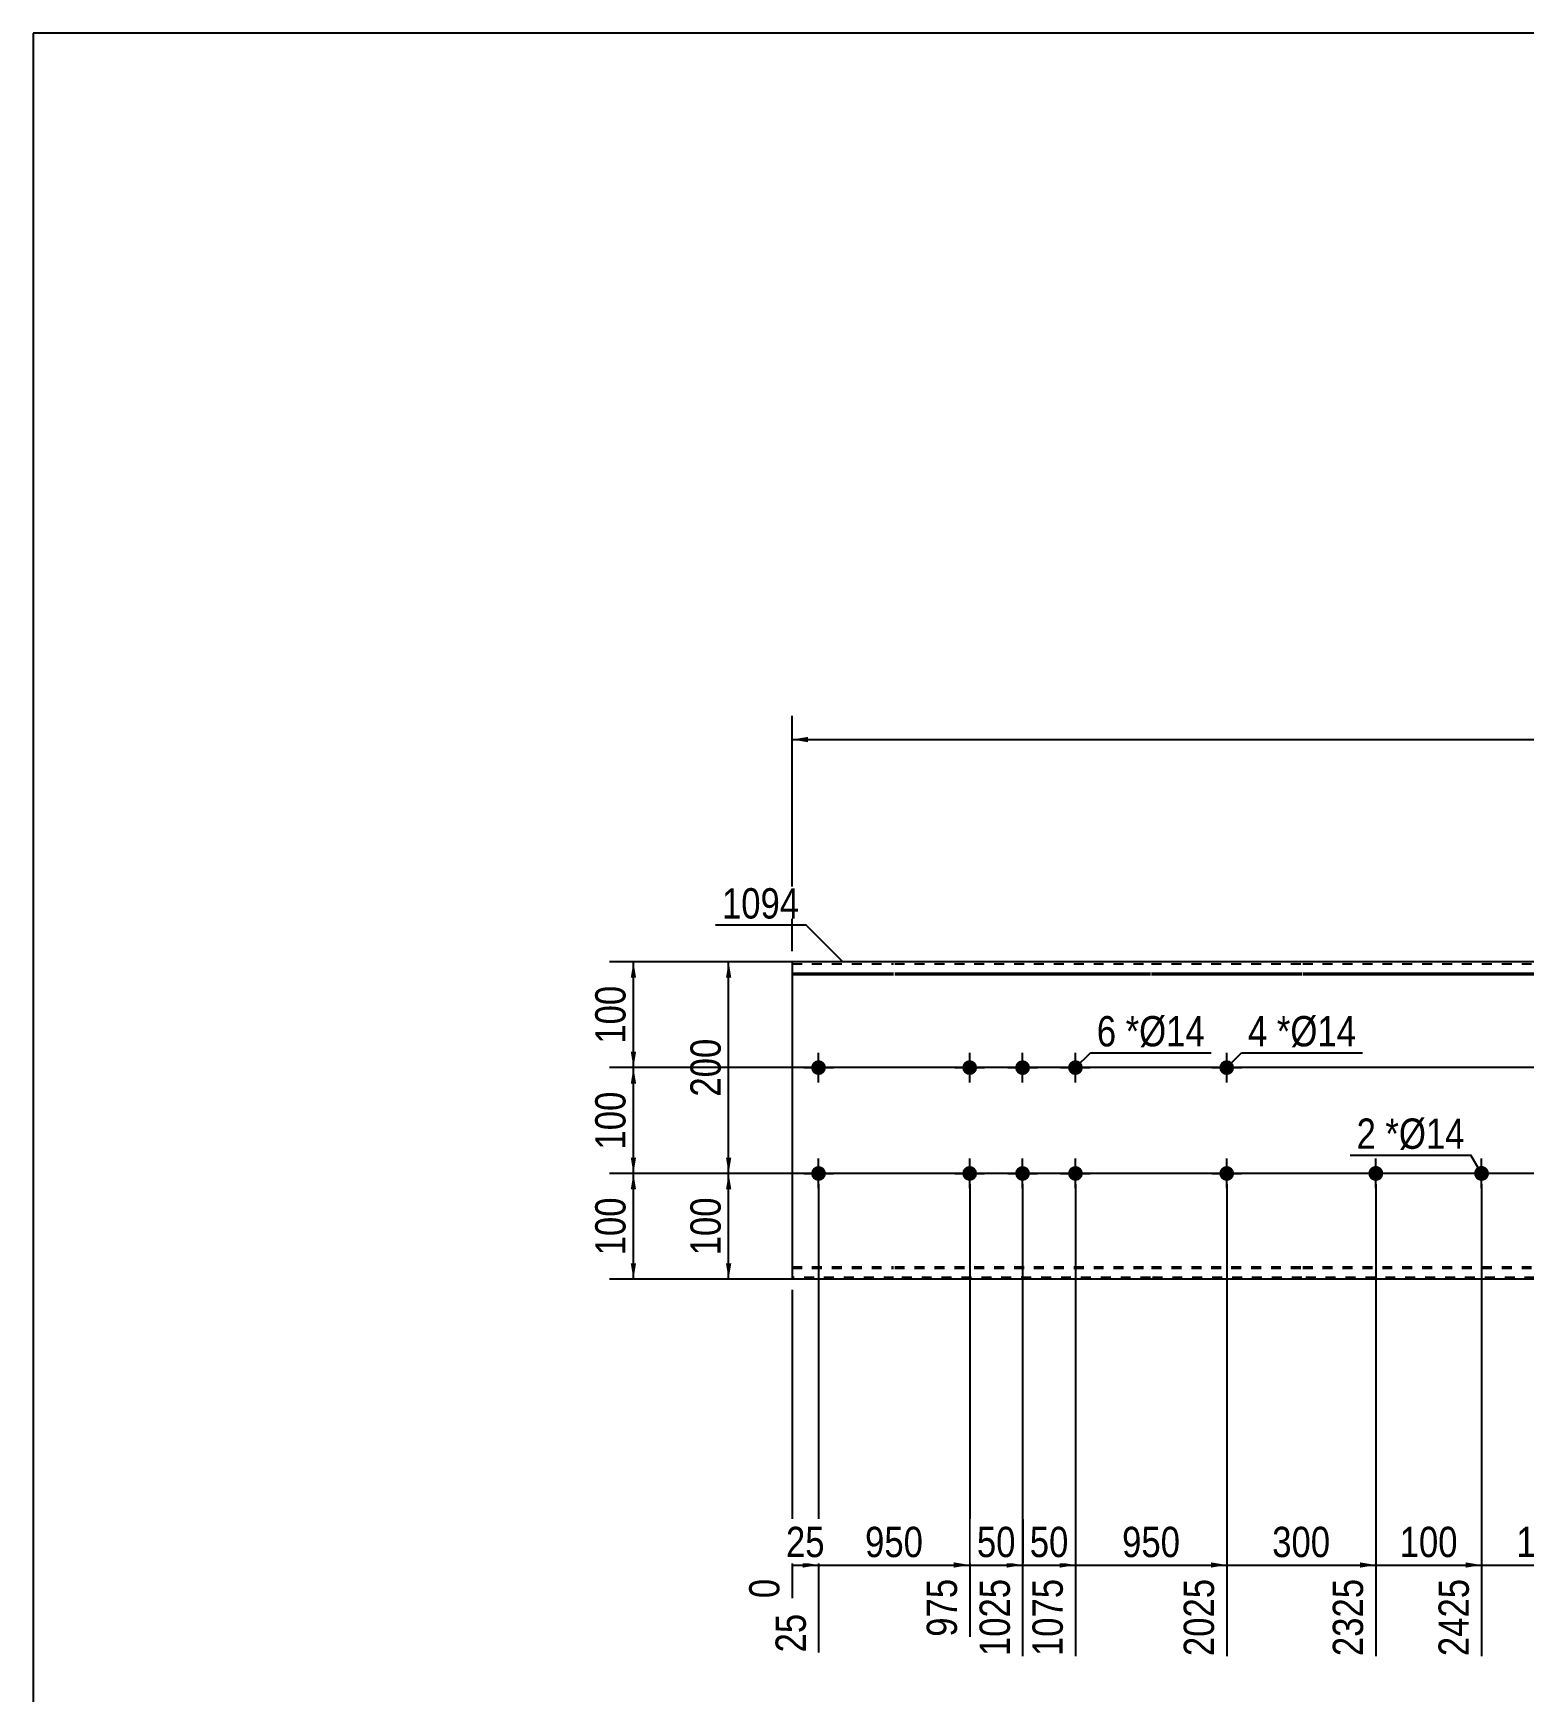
# Model space of a CAD drawing. Header units: millimetres. Extents: x -74 to 328, y -174 to 103.
# Drawn here: x -71.8 to 69.2, y -54 to 102.8 of the extents above; entities that cross this region are included whole.
import ezdxf

# ---------------------------------------------------------------- set-up
doc = ezdxf.new("R2010")
doc.units = ezdxf.units.MM
doc.linetypes.add('DXK_LINE_DOT1', pattern=[1.8814, 0.9407, -0.9407])
doc.styles.add('Arial Narrow', font='ARIALN.TTF', dxfattribs={"height": 0.2})

# ---------------------------------------------------------------- blocks, each defined once
blk = doc.blocks.new('Unknown-629083229-1918')
at = {"color": 5, "linetype": 'Continuous'}
for p, q in [((328.25, 102.75), (-71.75, 102.75)), ((-71.75, 102.75), (-71.75, -174.25))]:
    blk.add_line(p, q, dxfattribs=at)
blk = doc.blocks.new('Bolt-629083229-1223 - 1203')
at = {"linetype": 'Continuous'}
for points in [[(16.09, 5, -1), (17.49, 5, -1)], [(21.09, 5, -1), (22.49, 5, -1)], [(26.09, 5, -1), (27.49, 5, -1)], [(16.09, -5, -1), (17.49, -5, -1)], [(21.09, -5, -1), (22.49, -5, -1)], [(26.09, -5, -1), (27.49, -5, -1)]]:
    blk.add_hatch(color=3, dxfattribs=at).paths.add_polyline_path(points)
at = {"color": 3, "linetype": 'Continuous'}
for p, q in [((16.79, 3.6), (16.79, 6.4)), ((21.79, 3.6), (21.79, 6.4)), ((26.79, 3.6), (26.79, 6.4)), ((15.39, 5), (18.19, 5)), ((20.39, 5), (23.19, 5)), ((25.39, 5), (28.19, 5)), ((16.79, -6.4), (16.79, -3.6)), ((21.79, -6.4), (21.79, -3.6)), ((26.79, -6.4), (26.79, -3.6)), ((15.39, -5), (18.19, -5)), ((20.39, -5), (23.19, -5)), ((25.39, -5), (28.19, -5))]:
    blk.add_line(p, q, dxfattribs=at)
blk = doc.blocks.new('Part-629083229-1218 - 1203')
at = {"color": 2, "linetype": 'Continuous'}
for p, q in [((9.6, 15), (0, 15)), ((0, 15), (0, -15)), ((33.89, 15), (9.7, 15)), ((48.18, 15), (33.99, 15)), ((72.08, 15), (48.28, 15)), ((95.98, 15), (72.18, 15)), ((109.48, 15), (96.08, 15)), ((133.38, 15), (109.58, 15)), ((157.28, 15), (133.48, 15)), ((181.18, 15), (157.38, 15)), ((195.48, 15), (181.28, 15)), ((208.98, 15), (195.58, 15)), ((233.27, 15), (209.08, 15)), ((246.77, 15), (233.37, 15)), ((256.47, 15), (246.87, 15)), ((256.47, -15), (256.47, 15)), ((0, 13.94), (9.6, 13.94)), ((0, 13.81), (9.6, 13.81)), ((9.7, 13.94), (33.89, 13.94)), ((9.7, 13.81), (33.89, 13.81)), ((33.99, 13.94), (48.18, 13.94)), ((33.99, 13.81), (48.18, 13.81)), ((48.28, 13.94), (72.08, 13.94)), ((48.28, 13.81), (72.08, 13.81)), ((72.18, 13.94), (95.98, 13.94)), ((72.18, 13.81), (95.98, 13.81)), ((96.08, 13.94), (109.48, 13.94)), ((96.08, 13.81), (109.48, 13.81)), ((109.58, 13.94), (133.38, 13.94)), ((109.58, 13.81), (133.38, 13.81)), ((133.48, 13.94), (157.28, 13.94)), ((133.48, 13.81), (157.28, 13.81)), ((157.38, 13.94), (181.18, 13.94)), ((157.38, 13.81), (181.18, 13.81)), ((181.28, 13.94), (195.48, 13.94)), ((181.28, 13.81), (195.48, 13.81)), ((195.58, 13.94), (208.98, 13.94)), ((195.58, 13.81), (208.98, 13.81)), ((209.08, 13.94), (233.27, 13.94)), ((209.08, 13.81), (233.27, 13.81)), ((233.37, 13.94), (246.77, 13.94)), ((233.37, 13.81), (246.77, 13.81)), ((246.87, 13.94), (256.47, 13.94)), ((246.87, 13.81), (256.47, 13.81)), ((9.6, -15), (0, -15)), ((33.89, -15), (9.7, -15)), ((48.18, -15), (33.99, -15)), ((72.08, -15), (48.28, -15)), ((95.98, -15), (72.18, -15)), ((109.48, -15), (96.08, -15)), ((133.38, -15), (109.58, -15)), ((157.28, -15), (133.48, -15)), ((181.18, -15), (157.38, -15)), ((195.48, -15), (181.28, -15)), ((208.98, -15), (195.58, -15)), ((233.27, -15), (209.08, -15)), ((246.77, -15), (233.37, -15)), ((256.47, -15), (246.87, -15))]:
    blk.add_line(p, q, dxfattribs=at)
at = {"color": 7, "linetype": 'DXK_LINE_DOT1'}
for p, q in [((0, 14.82), (9.6, 14.82)), ((9.7, 14.82), (33.89, 14.82)), ((33.99, 14.82), (48.18, 14.82)), ((48.28, 14.82), (72.08, 14.82)), ((72.18, 14.82), (95.98, 14.82)), ((96.08, 14.82), (109.48, 14.82)), ((109.58, 14.82), (133.38, 14.82)), ((133.48, 14.82), (157.28, 14.82)), ((157.38, 14.82), (181.18, 14.82)), ((181.28, 14.82), (195.48, 14.82)), ((195.58, 14.82), (208.98, 14.82)), ((209.08, 14.82), (233.27, 14.82)), ((233.37, 14.82), (246.77, 14.82)), ((246.87, 14.82), (256.47, 14.82)), ((0, -13.81), (9.6, -13.81)), ((0, -13.94), (9.6, -13.94)), ((9.7, -13.81), (33.89, -13.81)), ((9.7, -13.94), (33.89, -13.94)), ((33.99, -13.81), (48.18, -13.81)), ((33.99, -13.94), (48.18, -13.94)), ((48.28, -13.81), (72.08, -13.81)), ((48.28, -13.94), (72.08, -13.94)), ((72.18, -13.81), (95.98, -13.81)), ((72.18, -13.94), (95.98, -13.94)), ((96.08, -13.81), (109.48, -13.81)), ((96.08, -13.94), (109.48, -13.94)), ((109.58, -13.81), (133.38, -13.81)), ((109.58, -13.94), (133.38, -13.94)), ((133.48, -13.81), (157.28, -13.81)), ((133.48, -13.94), (157.28, -13.94)), ((157.38, -13.81), (181.18, -13.81)), ((157.38, -13.94), (181.18, -13.94)), ((181.28, -13.81), (195.48, -13.81)), ((181.28, -13.94), (195.48, -13.94)), ((195.58, -13.81), (208.98, -13.81)), ((195.58, -13.94), (208.98, -13.94)), ((209.08, -13.81), (233.27, -13.81)), ((209.08, -13.94), (233.27, -13.94)), ((233.37, -13.81), (246.77, -13.81)), ((233.37, -13.94), (246.77, -13.94)), ((246.87, -13.81), (256.47, -13.81)), ((246.87, -13.94), (256.47, -13.94)), ((9.6, -14.82), (0, -14.82)), ((33.89, -14.82), (9.7, -14.82)), ((48.18, -14.82), (33.99, -14.82)), ((72.08, -14.82), (48.28, -14.82)), ((95.98, -14.82), (72.18, -14.82)), ((109.48, -14.82), (96.08, -14.82)), ((133.38, -14.82), (109.58, -14.82)), ((157.28, -14.82), (133.48, -14.82)), ((181.18, -14.82), (157.38, -14.82)), ((195.48, -14.82), (181.28, -14.82)), ((208.98, -14.82), (195.58, -14.82)), ((233.27, -14.82), (209.08, -14.82)), ((246.77, -14.82), (233.37, -14.82)), ((256.47, -14.82), (246.87, -14.82))]:
    blk.add_line(p, q, dxfattribs=at)
blk = doc.blocks.new('Bolt-629083229-1222 - 1203')
at = {"linetype": 'Continuous'}
for points in [[(1.8, 5, -1), (3.2, 5, -1)], [(40.39, 5, -1), (41.79, 5, -1)]]:
    blk.add_hatch(color=3, dxfattribs=at).paths.add_polyline_path(points)
at = {"color": 3, "linetype": 'Continuous'}
for p, q in [((2.5, 3.6), (2.5, 6.4)), ((41.09, 3.6), (41.09, 6.4)), ((1.1, 5), (3.9, 5)), ((39.69, 5), (42.49, 5))]:
    blk.add_line(p, q, dxfattribs=at)
blk = doc.blocks.new('Bolt-629083229-1224 - 1203')
at = {"linetype": 'Continuous'}
for points in [[(1.8, -5, -1), (3.2, -5, -1)], [(40.39, -5, -1), (41.79, -5, -1)]]:
    blk.add_hatch(color=3, dxfattribs=at).paths.add_polyline_path(points)
at = {"color": 3, "linetype": 'Continuous'}
for p, q in [((2.5, -6.4), (2.5, -3.6)), ((41.09, -6.4), (41.09, -3.6)), ((1.1, -5), (3.9, -5)), ((39.69, -5), (42.49, -5))]:
    blk.add_line(p, q, dxfattribs=at)
blk = doc.blocks.new('Bolt-629083229-1226 - 1203')
at = {"linetype": 'Continuous'}
for points in [[(55.18, -5.7), (55.04, -5.68), (54.9, -5.64), (54.77, -5.57), (54.66, -5.47), (54.58, -5.35), (54.52, -5.22), (54.49, -5.07), (54.49, -4.93), (54.52, -4.78), (54.58, -4.65), (54.66, -4.53), (54.77, -4.43), (54.9, -4.36), (55.04, -4.31), (55.18, -4.3), (55.33, -4.31), (55.47, -4.36), (55.6, -4.43), (55.71, -4.53), (55.79, -4.65), (55.85, -4.78), (55.88, -4.93), (55.88, -5.07), (55.85, -5.22), (55.79, -5.35), (55.71, -5.47), (55.6, -5.57), (55.47, -5.64), (55.33, -5.68)], [(65.18, -5.7), (65.04, -5.68), (64.9, -5.64), (64.77, -5.57), (64.66, -5.47), (64.58, -5.35), (64.52, -5.22), (64.49, -5.07), (64.49, -4.93), (64.52, -4.78), (64.58, -4.65), (64.66, -4.53), (64.77, -4.43), (64.9, -4.36), (65.04, -4.31), (65.18, -4.3), (65.33, -4.31), (65.47, -4.36), (65.6, -4.43), (65.71, -4.53), (65.79, -4.65), (65.85, -4.78), (65.88, -4.93), (65.88, -5.07), (65.85, -5.22), (65.79, -5.35), (65.71, -5.47), (65.6, -5.57), (65.47, -5.64), (65.33, -5.68)]]:
    blk.add_hatch(color=3, dxfattribs=at).paths.add_polyline_path(points)
at = {"color": 3, "linetype": 'Continuous'}
for p, q in [((55.18, -6.4), (55.18, -3.6)), ((65.18, -6.4), (65.18, -3.6)), ((56.58, -5), (53.78, -5)), ((66.58, -5), (63.78, -5))]:
    blk.add_line(p, q, dxfattribs=at)
blk = doc.blocks.new('StraightDimension-629083229-1293 - 1203')
at = {"linetype": 'Continuous'}
blk.add_hatch(color=7, dxfattribs=at).paths.add_polyline_path([(53.68, -41.75), (55.18, -42), (53.68, -42.25)])
at = {"color": 7, "linetype": 'Continuous'}
for p, q in [((41.09, -6), (41.09, -50.61)), ((55.18, -6), (55.18, -50.61)), ((41.09, -42), (55.18, -42))]:
    blk.add_line(p, q, dxfattribs=at)
at = {"color": 0}
blk.add_wipeout([(51.48, -41.85), (51.48, -37.65), (44.79, -37.65), (44.79, -41.85)], dxfattribs=at)
at = {"color": 0, "linetype": 'Continuous'}
blk.add_wipeout([(54.58, -42.7), (50.38, -42.7), (50.38, -51.21), (54.58, -51.21)], dxfattribs=at)
at = {"color": 3, "style": 'Arial Narrow'}
blk.add_text('300', height=2.863, dxfattribs=at).set_placement((45.39, -41.25))
at = {"color": 3, "linetype": 'Continuous', "style": 'Arial Narrow'}
blk.add_text('2325', height=2.863, rotation=90.0002, dxfattribs=at).set_placement((53.98, -50.61))
blk = doc.blocks.new('StraightDimension-629083229-1297 - 1203')
at = {"linetype": 'Continuous'}
blk.add_hatch(color=7, dxfattribs=at).paths.add_polyline_path([(15.29, -41.75), (16.79, -42), (15.29, -42.25)])
at = {"color": 7, "linetype": 'Continuous'}
for p, q in [((2.5, -6), (2.5, -50.26)), ((16.79, -6), (16.79, -48.78)), ((2.5, -42), (16.79, -42))]:
    blk.add_line(p, q, dxfattribs=at)
at = {"color": 0}
blk.add_wipeout([(12.99, -41.85), (12.99, -37.65), (6.3, -37.65), (6.3, -41.85)], dxfattribs=at)
at = {"color": 0, "linetype": 'Continuous'}
blk.add_wipeout([(16.19, -42.7), (11.99, -42.7), (11.99, -49.38), (16.19, -49.38)], dxfattribs=at)
at = {"color": 3, "style": 'Arial Narrow'}
blk.add_text('950', height=2.863, dxfattribs=at).set_placement((6.9, -41.25))
at = {"color": 3, "linetype": 'Continuous', "style": 'Arial Narrow'}
blk.add_text('975', height=2.863, rotation=90.0002, dxfattribs=at).set_placement((15.59, -48.78))
blk = doc.blocks.new('StraightDimension-629083229-1292 - 1203')
at = {"linetype": 'Continuous'}
blk.add_hatch(color=7, dxfattribs=at).paths.add_polyline_path([(63.68, -41.75), (65.18, -42), (63.68, -42.25)])
at = {"color": 7, "linetype": 'Continuous'}
for p, q in [((55.18, -6), (55.18, -50.61)), ((65.18, -6), (65.18, -50.61)), ((55.18, -42), (65.18, -42))]:
    blk.add_line(p, q, dxfattribs=at)
at = {"color": 0}
blk.add_wipeout([(63.53, -41.85), (63.53, -37.65), (56.84, -37.65), (56.84, -41.85)], dxfattribs=at)
at = {"color": 0, "linetype": 'Continuous'}
blk.add_wipeout([(64.58, -42.7), (60.38, -42.7), (60.38, -51.21), (64.58, -51.21)], dxfattribs=at)
at = {"color": 3, "style": 'Arial Narrow'}
blk.add_text('100', height=2.863, dxfattribs=at).set_placement((57.44, -41.25))
at = {"color": 3, "linetype": 'Continuous', "style": 'Arial Narrow'}
blk.add_text('2425', height=2.863, rotation=90.0002, dxfattribs=at).set_placement((63.98, -50.61))
blk = doc.blocks.new('StraightDimension-629083229-1291 - 1203')
at = {"linetype": 'Continuous'}
blk.add_hatch(color=7, dxfattribs=at).paths.add_polyline_path([(77.58, -41.75), (79.08, -42), (77.58, -42.25)])
at = {"color": 7, "linetype": 'Continuous'}
for p, q in [((65.18, -6), (65.18, -50.61)), ((79.08, -6), (79.08, -50.61)), ((65.18, -42), (79.08, -42))]:
    blk.add_line(p, q, dxfattribs=at)
at = {"color": 0}
blk.add_wipeout([(76.39, -41.85), (76.39, -37.65), (67.88, -37.65), (67.88, -41.85)], dxfattribs=at)
at = {"color": 0, "linetype": 'Continuous'}
blk.add_wipeout([(78.48, -42.7), (74.28, -42.7), (74.28, -51.21), (78.48, -51.21)], dxfattribs=at)
at = {"color": 3, "style": 'Arial Narrow'}
blk.add_text('1400', height=2.863, dxfattribs=at).set_placement((68.48, -41.25))
at = {"color": 3, "linetype": 'Continuous', "style": 'Arial Narrow'}
blk.add_text('3825', height=2.863, rotation=90.0002, dxfattribs=at).set_placement((77.88, -50.61))
blk = doc.blocks.new('StraightDimension-629083229-1380 - 1203')
at = {"linetype": 'Continuous'}
for points in [[(-6.25, 13.5), (-6, 15), (-5.75, 13.5)], [(-5.75, -3.5), (-6, -5), (-6.25, -3.5)]]:
    blk.add_hatch(color=7, dxfattribs=at).paths.add_polyline_path(points)
at = {"color": 7, "linetype": 'Continuous'}
for p, q in [((54.18, 15), (-8.25, 15)), ((-6, -5), (-6, 15)), ((163.28, -5), (-8.25, -5))]:
    blk.add_line(p, q, dxfattribs=at)
at = {"color": 0}
blk.add_wipeout([(-6.15, 8.34), (-10.35, 8.34), (-10.35, 1.66), (-6.15, 1.66)], dxfattribs=at)
at = {"color": 3, "style": 'Arial Narrow'}
blk.add_text('200', height=2.863, rotation=90.0002, dxfattribs=at).set_placement((-6.75, 2.26))
blk = doc.blocks.new('StraightDimension-629083229-1381 - 1203')
at = {"linetype": 'Continuous'}
for points in [[(-6.25, -6.5), (-6, -5), (-5.75, -6.5)], [(-5.75, -13.5), (-6, -15), (-6.25, -13.5)]]:
    blk.add_hatch(color=7, dxfattribs=at).paths.add_polyline_path(points)
at = {"color": 7, "linetype": 'Continuous'}
for p, q in [((163.28, -5), (-8.25, -5)), ((-6, -15), (-6, -5)), ((54.18, -15), (-8.25, -15))]:
    blk.add_line(p, q, dxfattribs=at)
at = {"color": 0}
blk.add_wipeout([(-6.15, -6.66), (-10.35, -6.66), (-10.35, -13.34), (-6.15, -13.34)], dxfattribs=at)
at = {"color": 3, "style": 'Arial Narrow'}
blk.add_text('100', height=2.863, rotation=90.0002, dxfattribs=at).set_placement((-6.75, -12.74))
blk = doc.blocks.new('StraightDimension-629083229-1398 - 1203')
at = {"linetype": 'Continuous'}
for points in [[(-15.25, -6.5), (-15, -5), (-14.75, -6.5)], [(-14.75, -13.5), (-15, -15), (-15.25, -13.5)]]:
    blk.add_hatch(color=7, dxfattribs=at).paths.add_polyline_path(points)
at = {"color": 7, "linetype": 'Continuous'}
for p, q in [((187.38, -5), (-17.25, -5)), ((-15, -15), (-15, -5)), ((-1, -15), (-17.25, -15))]:
    blk.add_line(p, q, dxfattribs=at)
at = {"color": 0}
blk.add_wipeout([(-15.15, -6.66), (-19.35, -6.66), (-19.35, -13.34), (-15.15, -13.34)], dxfattribs=at)
at = {"color": 3, "style": 'Arial Narrow'}
blk.add_text('100', height=2.863, rotation=90.0002, dxfattribs=at).set_placement((-15.75, -12.74))
blk = doc.blocks.new('StraightDimension-629083229-1416 - 1203')
at = {"linetype": 'Continuous'}
for points in [[(1.5, 35.75), (0, 36), (1.5, 36.25)], [(254.97, 36.25), (256.47, 36), (254.97, 35.75)]]:
    blk.add_hatch(color=7, dxfattribs=at).paths.add_polyline_path(points)
at = {"color": 7, "linetype": 'Continuous'}
for p, q in [((0, 16), (0, 38.25)), ((256.47, 16), (256.47, 38.25)), ((0, 36), (256.47, 36))]:
    blk.add_line(p, q, dxfattribs=at)
at = {"color": 0}
blk.add_wipeout([(133.41, 36.15), (133.41, 40.35), (123.06, 40.35), (123.06, 36.15)], dxfattribs=at)
at = {"color": 3, "style": 'Arial Narrow'}
blk.add_text('10050', height=2.863, dxfattribs=at).set_placement((123.66, 36.75))
blk = doc.blocks.new('StraightDimension-629083229-1294 - 1203')
at = {"linetype": 'Continuous'}
blk.add_hatch(color=7, dxfattribs=at).paths.add_polyline_path([(39.59, -41.75), (41.09, -42), (39.59, -42.25)])
at = {"color": 7, "linetype": 'Continuous'}
for p, q in [((26.79, -6), (26.79, -50.61)), ((41.09, -6), (41.09, -50.61)), ((26.79, -42), (41.09, -42))]:
    blk.add_line(p, q, dxfattribs=at)
at = {"color": 0}
blk.add_wipeout([(37.28, -41.85), (37.28, -37.65), (30.6, -37.65), (30.6, -41.85)], dxfattribs=at)
at = {"color": 0, "linetype": 'Continuous'}
blk.add_wipeout([(40.49, -42.7), (36.29, -42.7), (36.29, -51.21), (40.49, -51.21)], dxfattribs=at)
at = {"color": 3, "style": 'Arial Narrow'}
blk.add_text('950', height=2.863, dxfattribs=at).set_placement((31.2, -41.25))
at = {"color": 3, "linetype": 'Continuous', "style": 'Arial Narrow'}
blk.add_text('2025', height=2.863, rotation=90.0002, dxfattribs=at).set_placement((39.89, -50.61))
blk = doc.blocks.new('StraightDimension-629083229-1295 - 1203')
at = {"linetype": 'Continuous'}
blk.add_hatch(color=7, dxfattribs=at).paths.add_polyline_path([(25.29, -41.75), (26.79, -42), (25.29, -42.25)])
at = {"color": 7, "linetype": 'Continuous'}
for p, q in [((21.79, -6), (21.79, -50.61)), ((26.79, -6), (26.79, -50.61)), ((21.79, -42), (26.79, -42))]:
    blk.add_line(p, q, dxfattribs=at)
at = {"color": 0}
blk.add_wipeout([(26.72, -41.85), (26.72, -37.65), (21.87, -37.65), (21.87, -41.85)], dxfattribs=at)
at = {"color": 0, "linetype": 'Continuous'}
blk.add_wipeout([(26.19, -42.7), (21.99, -42.7), (21.99, -51.21), (26.19, -51.21)], dxfattribs=at)
at = {"color": 3, "style": 'Arial Narrow'}
blk.add_text('50', height=2.863, dxfattribs=at).set_placement((22.47, -41.25))
at = {"color": 3, "linetype": 'Continuous', "style": 'Arial Narrow'}
blk.add_text('1075', height=2.863, rotation=90.0002, dxfattribs=at).set_placement((25.59, -50.61))
blk = doc.blocks.new('StraightDimension-629083229-1296 - 1203')
at = {"linetype": 'Continuous'}
blk.add_hatch(color=7, dxfattribs=at).paths.add_polyline_path([(20.29, -41.75), (21.79, -42), (20.29, -42.25)])
at = {"color": 7, "linetype": 'Continuous'}
for p, q in [((16.79, -6), (16.79, -48.78)), ((21.79, -6), (21.79, -50.61)), ((16.79, -42), (21.79, -42))]:
    blk.add_line(p, q, dxfattribs=at)
at = {"color": 0}
blk.add_wipeout([(21.72, -41.85), (21.72, -37.65), (16.87, -37.65), (16.87, -41.85)], dxfattribs=at)
at = {"color": 0, "linetype": 'Continuous'}
blk.add_wipeout([(21.19, -42.7), (16.99, -42.7), (16.99, -51.21), (21.19, -51.21)], dxfattribs=at)
at = {"color": 3, "style": 'Arial Narrow'}
blk.add_text('50', height=2.863, dxfattribs=at).set_placement((17.47, -41.25))
at = {"color": 3, "linetype": 'Continuous', "style": 'Arial Narrow'}
blk.add_text('1025', height=2.863, rotation=90.0002, dxfattribs=at).set_placement((20.59, -50.61))
blk = doc.blocks.new('StraightDimension-629083229-1298 - 1203')
at = {"linetype": 'Continuous'}
blk.add_hatch(color=7, dxfattribs=at).paths.add_polyline_path([(1, -41.75), (2.5, -42), (1, -42.25)])
at = {"color": 7, "linetype": 'Continuous'}
for p, q in [((2.5, -6), (2.5, -50.26)), ((0, -16), (0, -45.13)), ((0, -42), (2.5, -42))]:
    blk.add_line(p, q, dxfattribs=at)
at = {"color": 0}
blk.add_wipeout([(3.68, -41.85), (3.68, -37.65), (-1.18, -37.65), (-1.18, -41.85)], dxfattribs=at)
at = {"color": 0, "linetype": 'Continuous'}
blk.add_wipeout([(1.9, -46), (-2.3, -46), (-2.3, -50.86), (1.9, -50.86)], dxfattribs=at)
at = {"color": 3, "style": 'Arial Narrow'}
blk.add_text('25', height=2.863, dxfattribs=at).set_placement((-0.58, -41.25))
at = {"color": 3, "linetype": 'Continuous', "style": 'Arial Narrow'}
blk.add_text('25', height=2.863, rotation=90.0002, dxfattribs=at).set_placement((1.3, -50.26))
at = {"color": 0, "linetype": 'Continuous'}
blk.add_wipeout([(-0.6, -42.7), (-4.8, -42.7), (-4.8, -45.73), (-0.6, -45.73)], dxfattribs=at)
at = {"color": 3, "linetype": 'Continuous', "style": 'Arial Narrow'}
blk.add_text('0', height=2.86, rotation=90.0002, dxfattribs=at).set_placement((-1.2, -45.13))
blk = doc.blocks.new('StraightDimension-629083229-1396 - 1203')
at = {"linetype": 'Continuous'}
for points in [[(-15.25, 13.5), (-15, 15), (-14.75, 13.5)], [(-14.75, 6.5), (-15, 5), (-15.25, 6.5)]]:
    blk.add_hatch(color=7, dxfattribs=at).paths.add_polyline_path(points)
at = {"color": 7, "linetype": 'Continuous'}
for p, q in [((-1, 15), (-17.25, 15)), ((-15, 5), (-15, 15)), ((187.38, 5), (-17.25, 5))]:
    blk.add_line(p, q, dxfattribs=at)
at = {"color": 0}
blk.add_wipeout([(-15.15, 13.34), (-19.35, 13.34), (-19.35, 6.66), (-15.15, 6.66)], dxfattribs=at)
at = {"color": 3, "style": 'Arial Narrow'}
blk.add_text('100', height=2.863, rotation=90.0002, dxfattribs=at).set_placement((-15.75, 7.26))
blk = doc.blocks.new('StraightDimension-629083229-1397 - 1203')
at = {"linetype": 'Continuous'}
for points in [[(-15.25, 3.5), (-15, 5), (-14.75, 3.5)], [(-14.75, -3.5), (-15, -5), (-15.25, -3.5)]]:
    blk.add_hatch(color=7, dxfattribs=at).paths.add_polyline_path(points)
at = {"color": 7, "linetype": 'Continuous'}
for p, q in [((187.38, 5), (-17.25, 5)), ((-15, -5), (-15, 5)), ((187.38, -5), (-17.25, -5))]:
    blk.add_line(p, q, dxfattribs=at)
at = {"color": 0}
blk.add_wipeout([(-15.15, 3.34), (-19.35, 3.34), (-19.35, -3.34), (-15.15, -3.34)], dxfattribs=at)
at = {"color": 3, "style": 'Arial Narrow'}
blk.add_text('100', height=2.863, rotation=90.0002, dxfattribs=at).set_placement((-15.75, -2.74))
blk = doc.blocks.new('Mark-629083229-1419 - 1203')
at = {"color": 0}
blk.add_wipeout([(0.69, 19.09), (0.69, 22.09), (-6.63, 22.09), (-6.63, 19.09)], dxfattribs=at)
blk.add_wipeout([(0.69, 19.09), (0.69, 22.09), (-6.63, 22.09), (-6.63, 19.09)], dxfattribs=at)
at = {"color": 7, "linetype": 'Continuous'}
for p in [(-7.23, 18.49), (4.82, 14.95)]:
    blk.add_line(p, (1.29, 18.49), dxfattribs=at)
at = {"color": 3, "style": 'Arial Narrow'}
blk.add_text('1094', height=2.863, dxfattribs=at).set_placement((-6.63, 19.09))
blk = doc.blocks.new('Mark-629083229-1439 - 1203')
at = {"color": 0}
for points in [[(30.64, 7.01), (30.64, 10.01), (28.81, 10.01), (28.81, 7.01)], [(32.81, 7.01), (32.81, 10.01), (31.54, 10.01), (31.54, 7.01)]]:
    blk.add_wipeout(points, dxfattribs=at)
for points in [[(30.64, 7.01), (30.64, 10.01), (28.81, 10.01), (28.81, 7.01)], [(32.81, 7.01), (32.81, 10.01), (31.54, 10.01), (31.54, 7.01)]]:
    blk.add_wipeout(points, dxfattribs=at)
at = {"color": 7, "linetype": 'Continuous'}
blk.add_line((26.79, 5), (28.21, 6.41), dxfattribs=at)
at = {"color": 3, "style": 'Arial Narrow'}
blk.add_text('6', height=2.86, dxfattribs=at).set_placement((28.81, 7.01))
at = {"color": 0}
blk.add_wipeout([(39.03, 7.01), (39.03, 10.01), (32.81, 10.01), (32.81, 7.01)], dxfattribs=at)
blk.add_wipeout([(39.03, 7.01), (39.03, 10.01), (32.81, 10.01), (32.81, 7.01)], dxfattribs=at)
at = {"color": 7, "linetype": 'Continuous'}
blk.add_line((28.21, 6.41), (39.63, 6.41), dxfattribs=at)
at = {"color": 3, "style": 'Arial Narrow'}
for s, height, p in [('*', 2.86, (31.54, 7.01)), ('Ø14', 2.863, (32.81, 7.01))]:
    blk.add_text(s, height=height, dxfattribs=at).set_placement(p)
blk = doc.blocks.new('MarkSet-629083229-1435 - 1203')
at = {"color": 0}
for points in [[(44.93, 7.01), (44.93, 10.01), (43.1, 10.01), (43.1, 7.01)], [(47.11, 7.01), (47.11, 10.01), (45.83, 10.01), (45.83, 7.01)]]:
    blk.add_wipeout(points, dxfattribs=at)
for points in [[(44.93, 7.01), (44.93, 10.01), (43.1, 10.01), (43.1, 7.01)], [(47.11, 7.01), (47.11, 10.01), (45.83, 10.01), (45.83, 7.01)]]:
    blk.add_wipeout(points, dxfattribs=at)
at = {"color": 7, "linetype": 'Continuous'}
blk.add_line((41.09, 5), (42.5, 6.41), dxfattribs=at)
at = {"color": 3, "style": 'Arial Narrow'}
blk.add_text('4', height=2.86, dxfattribs=at).set_placement((43.1, 7.01))
at = {"color": 0}
blk.add_wipeout([(53.32, 7.01), (53.32, 10.01), (47.11, 10.01), (47.11, 7.01)], dxfattribs=at)
blk.add_wipeout([(53.32, 7.01), (53.32, 10.01), (47.11, 10.01), (47.11, 7.01)], dxfattribs=at)
at = {"color": 7, "linetype": 'Continuous'}
blk.add_line((42.5, 6.41), (53.92, 6.41), dxfattribs=at)
at = {"color": 3, "style": 'Arial Narrow'}
for s, height, p in [('*', 2.86, (45.83, 7.01)), ('Ø14', 2.863, (47.11, 7.01))]:
    blk.add_text(s, height=height, dxfattribs=at).set_placement(p)
blk = doc.blocks.new('Mark-629083229-1441 - 1203')
at = {"color": 0}
for points in [[(55.19, -2.67), (55.19, 0.33), (53.37, 0.33), (53.37, -2.67)], [(57.37, -2.67), (57.37, 0.33), (56.09, 0.33), (56.09, -2.67)]]:
    blk.add_wipeout(points, dxfattribs=at)
for points in [[(55.19, -2.67), (55.19, 0.33), (53.37, 0.33), (53.37, -2.67)], [(57.37, -2.67), (57.37, 0.33), (56.09, 0.33), (56.09, -2.67)]]:
    blk.add_wipeout(points, dxfattribs=at)
at = {"color": 3, "style": 'Arial Narrow'}
blk.add_text('2', height=2.86, dxfattribs=at).set_placement((53.37, -2.67))
at = {"color": 0}
blk.add_wipeout([(63.58, -2.67), (63.58, 0.33), (57.37, 0.33), (57.37, -2.67)], dxfattribs=at)
blk.add_wipeout([(63.58, -2.67), (63.58, 0.33), (57.37, 0.33), (57.37, -2.67)], dxfattribs=at)
at = {"color": 7, "linetype": 'Continuous'}
for p in [(52.77, -3.27), (65.18, -5)]:
    blk.add_line(p, (64.18, -3.27), dxfattribs=at)
at = {"color": 3, "style": 'Arial Narrow'}
for s, height, p in [('*', 2.86, (56.09, -2.67)), ('Ø14', 2.863, (57.37, -2.67))]:
    blk.add_text(s, height=height, dxfattribs=at).set_placement(p)

msp = doc.modelspace()

# ---------------------------------------------------------------- block references
for name in ['Unknown-629083229-1918', 'Part-629083229-1218 - 1203', 'Bolt-629083229-1222 - 1203', 'Bolt-629083229-1223 - 1203', 'Bolt-629083229-1224 - 1203', 'Bolt-629083229-1226 - 1203']:
    msp.add_blockref(name, (0, 0))

# ---------------------------------------------------------------- next in the draw order: block references
for name in ['StraightDimension-629083229-1416 - 1203', 'StraightDimension-629083229-1380 - 1203', 'StraightDimension-629083229-1297 - 1203', 'StraightDimension-629083229-1293 - 1203']:
    msp.add_blockref(name, (0, 0))

# ---------------------------------------------------------------- next in the draw order: block references
for name in ['StraightDimension-629083229-1396 - 1203', 'StraightDimension-629083229-1292 - 1203']:
    msp.add_blockref(name, (0, 0))

# ---------------------------------------------------------------- next in the draw order: block references
for name in ['Mark-629083229-1419 - 1203', 'StraightDimension-629083229-1291 - 1203']:
    msp.add_blockref(name, (0, 0))

# ---------------------------------------------------------------- next in the draw order: block references
msp.add_blockref('StraightDimension-629083229-1381 - 1203', (0, 0))

# ---------------------------------------------------------------- next in the draw order: block references
msp.add_blockref('StraightDimension-629083229-1398 - 1203', (0, 0))

# ---------------------------------------------------------------- next in the draw order: block references
for name in ['StraightDimension-629083229-1397 - 1203', 'StraightDimension-629083229-1298 - 1203', 'StraightDimension-629083229-1294 - 1203']:
    msp.add_blockref(name, (0, 0))

# ---------------------------------------------------------------- next in the draw order: block references
for name in ['Mark-629083229-1439 - 1203', 'MarkSet-629083229-1435 - 1203', 'Mark-629083229-1441 - 1203', 'StraightDimension-629083229-1295 - 1203']:
    msp.add_blockref(name, (0, 0))

# ---------------------------------------------------------------- next in the draw order: block references
msp.add_blockref('StraightDimension-629083229-1296 - 1203', (0, 0))

doc.saveas('drawing.dxf')
